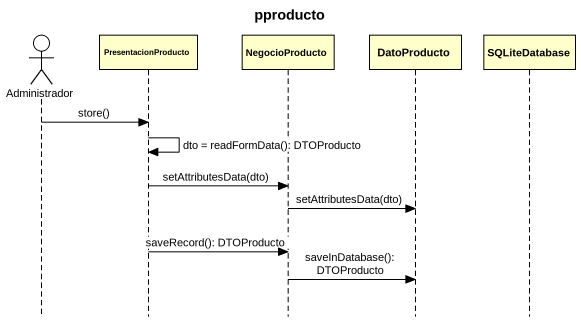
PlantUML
@startuml
title pproducto
hide footbox
actor Administrador
participant PresentacionProducto
participant NegocioProducto
participant DatoProducto
participant SQLiteDatabase

Administrador -> PresentacionProducto : store()
PresentacionProducto -> PresentacionProducto : dto = readFormData(): DTOProducto
PresentacionProducto -> NegocioProducto : setAttributesData(dto)
NegocioProducto -> DatoProducto : setAttributesData(dto)
PresentacionProducto -> NegocioProducto : saveRecord(): DTOProducto
NegocioProducto -> DatoProducto : saveInDatabase(): DTOProducto
@enduml
